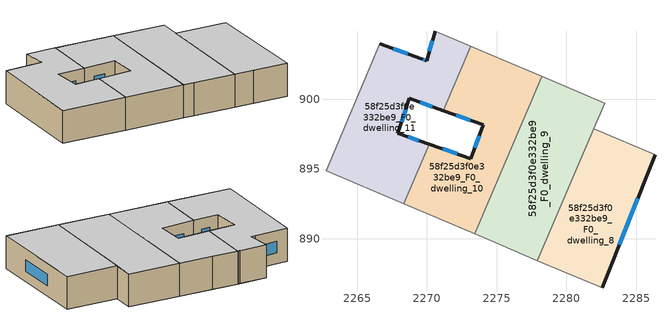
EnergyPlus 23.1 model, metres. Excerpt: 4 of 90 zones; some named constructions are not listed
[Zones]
58f25d3f0e332be9_F0_dwelling_10
 floor ground (EU_floor_Construction): 2278.23,901.64 2273.43,890.35 2268.33,892.51 2270.15,896.79 2273.14,895.76 2274.04,898.17 2271.17,899.2 2273.14,903.81 z0
 wall outside (EU_wall_Construction): 2271.17,899.2 2274.04,898.17 2273.14,895.76 2270.15,896.79 z0:3
 wall to 58f25d3f0e332be9_F0_dwelling_11 (EU_wall_Construction): 2270.15,896.79 2268.33,892.51 / 2273.14,903.81 2271.17,899.2 z0:3
 wall to 58f25d3f0e332be9_F0_dwelling_9 (EU_wall_Construction): 2273.43,890.35 2278.23,901.64 z0:3
 wall adiabatic (EU_wall_Construction): 2268.33,892.51 2273.43,890.35 z0:3
 wall to 58f25d3f0e332be9_F0_dwelling_1 (EU_wall_Construction): 2275.34,902.87 2273.14,903.81 z0:3
 wall to 58f25d3f0e332be9_F0_dwelling_0 (EU_wall_Construction): 2278.23,901.64 2275.34,902.87 z0:3
 window (EU_Window_Construction): 2272.17,896.09 2271.13,896.46 / 2273.75,897.38 2273.44,896.54 / 2272.11,898.86 2273.11,898.5 z0.98:2.02
 ceiling to 58f25d3f0e332be9_F1_dwelling_10 (EU_floor_Construction): 2273.43,890.35 2278.23,901.64 2273.14,903.81 2271.17,899.2 2274.04,898.17 2273.14,895.76 2270.15,896.79 2268.33,892.51 z3
58f25d3f0e332be9_F0_dwelling_11
 floor ground (EU_floor_Construction): 2273.14,903.81 2271.17,899.2 2268.74,900.07 2267.91,897.57 2270.15,896.79 2268.33,892.51 2262.76,894.88 2266.63,903.97 2269.59,902.91 2269.97,902.78 2270.59,904.89 z0
 wall outside (EU_wall_Construction): 2270.15,896.79 2267.91,897.57 2268.74,900.07 2271.17,899.2 / 2270.59,904.89 2269.97,902.78 2269.59,902.91 2266.63,903.97 z0:3
 wall adiabatic (EU_wall_Construction): 2262.76,894.88 2268.33,892.51 z0:3
 wall to 58f25d3f0e332be9_F0_dwelling_12 (EU_wall_Construction): 2266.63,903.97 2262.76,894.88 z0:3
 wall to 58f25d3f0e332be9_F0_dwelling_2 (EU_wall_Construction): 2272.9,903.91 2270.59,904.89 / 2273.13,903.81 2273.04,903.85 2272.9,903.9 z0:3
 window (EU_Window_Construction): 2269.53,899.78 2270.38,899.48 / 2268.18,898.38 2268.47,899.25 / 2269.42,897.04 2268.64,897.31 / 2268.63,903.25 2267.6,903.63 / 2269.85,902.82 2269.72,902.86 / 2270.39,904.2 2270.18,903.46 z0.98:2.02
 ceiling to 58f25d3f0e332be9_F1_dwelling_11 (EU_floor_Construction): 2268.33,892.51 2270.15,896.79 2267.91,897.57 2268.74,900.07 2271.17,899.2 2273.14,903.81 2270.59,904.89 2269.97,902.78 2269.59,902.91 2266.63,903.97 2262.76,894.88 z3
58f25d3f0e332be9_F0_dwelling_8
 floor ground (EU_floor_Construction): 2286.34,896.01 2282.57,886.49 2279.61,887.71 2277.92,888.43 2281.94,897.88 z0
 wall outside (EU_wall_Construction): 2282.57,886.49 2286.34,896.01 z0:3
 wall to 58f25d3f0e332be9_F0_dwelling_0 (EU_wall_Construction): 2286.34,896.01 2281.94,897.88 z0:3
 wall adiabatic (EU_wall_Construction): 2277.92,888.43 2279.61,887.71 2282.57,886.49 z0:3
 wall to 58f25d3f0e332be9_F0_dwelling_9 (EU_wall_Construction): 2281.94,897.88 2277.92,888.43 z0:3
 window (EU_Window_Construction): 2283.8,889.58 2285.12,892.91 z0.98:2.02
 ceiling to 58f25d3f0e332be9_F1_dwelling_8 (EU_floor_Construction): 2282.57,886.49 2286.34,896.01 2281.94,897.88 2277.92,888.43 2279.61,887.71 z3
58f25d3f0e332be9_F0_dwelling_9
 floor ground (EU_floor_Construction): 2282.73,899.72 2277.92,888.43 2274.35,889.96 2273.43,890.35 2278.23,901.64 z0
 wall adiabatic (EU_wall_Construction): 2273.43,890.35 2274.35,889.96 2277.92,888.43 z0:3
 wall to 58f25d3f0e332be9_F0_dwelling_0 (EU_wall_Construction): 2281.94,897.88 2282.73,899.72 2278.23,901.64 z0:3
 ceiling to 58f25d3f0e332be9_F1_dwelling_9 (EU_floor_Construction): 2277.92,888.43 2282.73,899.72 2278.23,901.64 2273.43,890.35 2274.35,889.96 z3
[HVACTEMPLATE:THERMOSTAT] Constant Heating Setpoint=20; Constant Cooling Setpoint=50
EU_HeatOnly_58f25d3f0e332be9_F0_dwelling_0; EU_HeatOnly_58f25d3f0e332be9_F0_dwelling_1; EU_HeatOnly_58f25d3f0e332be9_F0_dwelling_2; EU_HeatOnly_58f25d3f0e332be9_F0_dwelling_3; EU_HeatOnly_58f25d3f0e332be9_F0_dwelling_4; EU_HeatOnly_58f25d3f0e332be9_F0_dwelling_5; EU_HeatOnly_58f25d3f0e332be9_F0_dwelling_6; EU_HeatOnly_58f25d3f0e332be9_F0_dwelling_7; EU_HeatOnly_58f25d3f0e332be9_F0_dwelling_8; EU_HeatOnly_58f25d3f0e332be9_F0_dwelling_9; EU_HeatOnly_58f25d3f0e332be9_F0_dwelling_10; EU_HeatOnly_58f25d3f0e332be9_F0_dwelling_11; EU_HeatOnly_58f25d3f0e332be9_F0_dwelling_12; EU_HeatOnly_58f25d3f0e332be9_F0_dwelling_13; EU_HeatOnly_58f25d3f0e332be9_F0_dwelling_14; EU_HeatOnly_58f25d3f0e332be9_F1_dwelling_0; EU_HeatOnly_58f25d3f0e332be9_F1_dwelling_1; EU_HeatOnly_58f25d3f0e332be9_F1_dwelling_2; EU_HeatOnly_58f25d3f0e332be9_F1_dwelling_3; EU_HeatOnly_58f25d3f0e332be9_F1_dwelling_4; EU_HeatOnly_58f25d3f0e332be9_F1_dwelling_5; EU_HeatOnly_58f25d3f0e332be9_F1_dwelling_6; EU_HeatOnly_58f25d3f0e332be9_F1_dwelling_7; EU_HeatOnly_58f25d3f0e332be9_F1_dwelling_8; EU_HeatOnly_58f25d3f0e332be9_F1_dwelling_9; EU_HeatOnly_58f25d3f0e332be9_F1_dwelling_10; EU_HeatOnly_58f25d3f0e332be9_F1_dwelling_11; EU_HeatOnly_58f25d3f0e332be9_F1_dwelling_12; EU_HeatOnly_58f25d3f0e332be9_F1_dwelling_13; EU_HeatOnly_58f25d3f0e332be9_F1_dwelling_14; EU_HeatOnly_58f25d3f0e332be9_F2_dwelling_0; EU_HeatOnly_58f25d3f0e332be9_F2_dwelling_1; EU_HeatOnly_58f25d3f0e332be9_F2_dwelling_2; EU_HeatOnly_58f25d3f0e332be9_F2_dwelling_3; EU_HeatOnly_58f25d3f0e332be9_F2_dwelling_4; EU_HeatOnly_58f25d3f0e332be9_F2_dwelling_5; EU_HeatOnly_58f25d3f0e332be9_F2_dwelling_6; EU_HeatOnly_58f25d3f0e332be9_F2_dwelling_7; EU_HeatOnly_58f25d3f0e332be9_F2_dwelling_8; EU_HeatOnly_58f25d3f0e332be9_F2_dwelling_9; EU_HeatOnly_58f25d3f0e332be9_F2_dwelling_10; EU_HeatOnly_58f25d3f0e332be9_F2_dwelling_11; EU_HeatOnly_58f25d3f0e332be9_F2_dwelling_12; EU_HeatOnly_58f25d3f0e332be9_F2_dwelling_13; EU_HeatOnly_58f25d3f0e332be9_F2_dwelling_14; EU_HeatOnly_58f25d3f0e332be9_F3_dwelling_0; EU_HeatOnly_58f25d3f0e332be9_F3_dwelling_1; EU_HeatOnly_58f25d3f0e332be9_F3_dwelling_2; EU_HeatOnly_58f25d3f0e332be9_F3_dwelling_3; EU_HeatOnly_58f25d3f0e332be9_F3_dwelling_4; EU_HeatOnly_58f25d3f0e332be9_F3_dwelling_5; EU_HeatOnly_58f25d3f0e332be9_F3_dwelling_6; EU_HeatOnly_58f25d3f0e332be9_F3_dwelling_7; EU_HeatOnly_58f25d3f0e332be9_F3_dwelling_8; EU_HeatOnly_58f25d3f0e332be9_F3_dwelling_9; EU_HeatOnly_58f25d3f0e332be9_F3_dwelling_10; EU_HeatOnly_58f25d3f0e332be9_F3_dwelling_11; EU_HeatOnly_58f25d3f0e332be9_F3_dwelling_12; EU_HeatOnly_58f25d3f0e332be9_F3_dwelling_13; EU_HeatOnly_58f25d3f0e332be9_F3_dwelling_14; EU_HeatOnly_58f25d3f0e332be9_F4_dwelling_0; EU_HeatOnly_58f25d3f0e332be9_F4_dwelling_1; EU_HeatOnly_58f25d3f0e332be9_F4_dwelling_2; EU_HeatOnly_58f25d3f0e332be9_F4_dwelling_3; EU_HeatOnly_58f25d3f0e332be9_F4_dwelling_4; EU_HeatOnly_58f25d3f0e332be9_F4_dwelling_5; EU_HeatOnly_58f25d3f0e332be9_F4_dwelling_6; EU_HeatOnly_58f25d3f0e332be9_F4_dwelling_7; EU_HeatOnly_58f25d3f0e332be9_F4_dwelling_8; EU_HeatOnly_58f25d3f0e332be9_F4_dwelling_9; EU_HeatOnly_58f25d3f0e332be9_F4_dwelling_10; EU_HeatOnly_58f25d3f0e332be9_F4_dwelling_11; EU_HeatOnly_58f25d3f0e332be9_F4_dwelling_12; EU_HeatOnly_58f25d3f0e332be9_F4_dwelling_13; EU_HeatOnly_58f25d3f0e332be9_F4_dwelling_14; EU_HeatOnly_58f25d3f0e332be9_F5_dwelling_0; EU_HeatOnly_58f25d3f0e332be9_F5_dwelling_1; EU_HeatOnly_58f25d3f0e332be9_F5_dwelling_2; EU_HeatOnly_58f25d3f0e332be9_F5_dwelling_3; EU_HeatOnly_58f25d3f0e332be9_F5_dwelling_4; EU_HeatOnly_58f25d3f0e332be9_F5_dwelling_5; EU_HeatOnly_58f25d3f0e332be9_F5_dwelling_6; EU_HeatOnly_58f25d3f0e332be9_F5_dwelling_7; EU_HeatOnly_58f25d3f0e332be9_F5_dwelling_8; EU_HeatOnly_58f25d3f0e332be9_F5_dwelling_9; EU_HeatOnly_58f25d3f0e332be9_F5_dwelling_10; EU_HeatOnly_58f25d3f0e332be9_F5_dwelling_11; EU_HeatOnly_58f25d3f0e332be9_F5_dwelling_12; EU_HeatOnly_58f25d3f0e332be9_F5_dwelling_13; EU_HeatOnly_58f25d3f0e332be9_F5_dwelling_14
[SCHEDULE:CONSTANT]
Name | Hourly Value
EU_AlwaysOn | 1
EU_CoolingOff | 0
[SCHEDULE:FILE] Column Number=1; Rows to Skip at Top=0; Number of Hours of Data=8760; Column Separator=Comma; Interpolate to Timestep=No; Minutes per Item=60; Adjust Schedule for Daylight Savings=Yes
Name | File
EU_Step8_GainSchedule_58f25d3f0e332be9_F1_dwelling_0_f000 | ../../schedules/58f25d3f0e332be9/58f25d3f0e332be9_F1_dwelling_0_f000_gain.csv
EU_Step8_GainSchedule_58f25d3f0e332be9_F1_dwelling_1_f000 | ../../schedules/58f25d3f0e332be9/58f25d3f0e332be9_F1_dwelling_1_f000_gain.csv
EU_Step8_GainSchedule_58f25d3f0e332be9_F1_dwelling_2_f000 | ../../schedules/58f25d3f0e332be9/58f25d3f0e332be9_F1_dwelling_2_f000_gain.csv
EU_Step8_GainSchedule_58f25d3f0e332be9_F1_dwelling_3_f000 | ../../schedules/58f25d3f0e332be9/58f25d3f0e332be9_F1_dwelling_3_f000_gain.csv
EU_Step8_GainSchedule_58f25d3f0e332be9_F1_dwelling_4_f000 | ../../schedules/58f25d3f0e332be9/58f25d3f0e332be9_F1_dwelling_4_f000_gain.csv
EU_Step8_GainSchedule_58f25d3f0e332be9_F1_dwelling_5_f000 | ../../schedules/58f25d3f0e332be9/58f25d3f0e332be9_F1_dwelling_5_f000_gain.csv
EU_Step8_GainSchedule_58f25d3f0e332be9_F1_dwelling_6_f000 | ../../schedules/58f25d3f0e332be9/58f25d3f0e332be9_F1_dwelling_6_f000_gain.csv
EU_Step8_GainSchedule_58f25d3f0e332be9_F1_dwelling_7_f000 | ../../schedules/58f25d3f0e332be9/58f25d3f0e332be9_F1_dwelling_7_f000_gain.csv
EU_Step8_GainSchedule_58f25d3f0e332be9_F1_dwelling_8_f000 | ../../schedules/58f25d3f0e332be9/58f25d3f0e332be9_F1_dwelling_8_f000_gain.csv
EU_Step8_GainSchedule_58f25d3f0e332be9_F1_dwelling_9_f000 | ../../schedules/58f25d3f0e332be9/58f25d3f0e332be9_F1_dwelling_9_f000_gain.csv
EU_Step8_GainSchedule_58f25d3f0e332be9_F1_dwelling_10_f000 | ../../schedules/58f25d3f0e332be9/58f25d3f0e332be9_F1_dwelling_10_f000_gain.csv
EU_Step8_GainSchedule_58f25d3f0e332be9_F1_dwelling_11_f000 | ../../schedules/58f25d3f0e332be9/58f25d3f0e332be9_F1_dwelling_11_f000_gain.csv
EU_Step8_GainSchedule_58f25d3f0e332be9_F1_dwelling_12_f000 | ../../schedules/58f25d3f0e332be9/58f25d3f0e332be9_F1_dwelling_12_f000_gain.csv
EU_Step8_GainSchedule_58f25d3f0e332be9_F1_dwelling_13_f000 | ../../schedules/58f25d3f0e332be9/58f25d3f0e332be9_F1_dwelling_13_f000_gain.csv
EU_Step8_GainSchedule_58f25d3f0e332be9_F1_dwelling_14_f000 | ../../schedules/58f25d3f0e332be9/58f25d3f0e332be9_F1_dwelling_14_f000_gain.csv
EU_Step8_GainSchedule_58f25d3f0e332be9_F3_dwelling_3_f000 | ../../schedules/58f25d3f0e332be9/58f25d3f0e332be9_F3_dwelling_3_f000_gain.csv
EU_Step8_GainSchedule_58f25d3f0e332be9_F3_dwelling_4_f000 | ../../schedules/58f25d3f0e332be9/58f25d3f0e332be9_F3_dwelling_4_f000_gain.csv
EU_Step8_GainSchedule_58f25d3f0e332be9_F3_dwelling_5_f000 | ../../schedules/58f25d3f0e332be9/58f25d3f0e332be9_F3_dwelling_5_f000_gain.csv
EU_Step8_GainSchedule_58f25d3f0e332be9_F3_dwelling_6_f000 | ../../schedules/58f25d3f0e332be9/58f25d3f0e332be9_F3_dwelling_6_f000_gain.csv
EU_Step8_GainSchedule_58f25d3f0e332be9_F3_dwelling_7_f000 | ../../schedules/58f25d3f0e332be9/58f25d3f0e332be9_F3_dwelling_7_f000_gain.csv
EU_Step8_GainSchedule_58f25d3f0e332be9_F3_dwelling_8_f000 | ../../schedules/58f25d3f0e332be9/58f25d3f0e332be9_F3_dwelling_8_f000_gain.csv
EU_Step8_GainSchedule_58f25d3f0e332be9_F3_dwelling_9_f000 | ../../schedules/58f25d3f0e332be9/58f25d3f0e332be9_F3_dwelling_9_f000_gain.csv
EU_Step8_GainSchedule_58f25d3f0e332be9_F3_dwelling_10_f000 | ../../schedules/58f25d3f0e332be9/58f25d3f0e332be9_F3_dwelling_10_f000_gain.csv
EU_Step8_GainSchedule_58f25d3f0e332be9_F3_dwelling_11_f000 | ../../schedules/58f25d3f0e332be9/58f25d3f0e332be9_F3_dwelling_11_f000_gain.csv
EU_Step8_GainSchedule_58f25d3f0e332be9_F3_dwelling_12_f000 | ../../schedules/58f25d3f0e332be9/58f25d3f0e332be9_F3_dwelling_12_f000_gain.csv
EU_Step8_GainSchedule_58f25d3f0e332be9_F3_dwelling_13_f000 | ../../schedules/58f25d3f0e332be9/58f25d3f0e332be9_F3_dwelling_13_f000_gain.csv
EU_Step8_GainSchedule_58f25d3f0e332be9_F3_dwelling_14_f000 | ../../schedules/58f25d3f0e332be9/58f25d3f0e332be9_F3_dwelling_14_f000_gain.csv
EU_Step8_GainSchedule_58f25d3f0e332be9_F5_dwelling_1_f000 | ../../schedules/58f25d3f0e332be9/58f25d3f0e332be9_F5_dwelling_1_f000_gain.csv
EU_Step8_GainSchedule_58f25d3f0e332be9_F5_dwelling_2_f000 | ../../schedules/58f25d3f0e332be9/58f25d3f0e332be9_F5_dwelling_2_f000_gain.csv
EU_Step8_GainSchedule_58f25d3f0e332be9_F5_dwelling_3_f000 | ../../schedules/58f25d3f0e332be9/58f25d3f0e332be9_F5_dwelling_3_f000_gain.csv
EU_Step8_GainSchedule_58f25d3f0e332be9_F5_dwelling_4_f000 | ../../schedules/58f25d3f0e332be9/58f25d3f0e332be9_F5_dwelling_4_f000_gain.csv
EU_Step8_GainSchedule_58f25d3f0e332be9_F5_dwelling_5_f000 | ../../schedules/58f25d3f0e332be9/58f25d3f0e332be9_F5_dwelling_5_f000_gain.csv
EU_Step8_GainSchedule_58f25d3f0e332be9_F5_dwelling_6_f000 | ../../schedules/58f25d3f0e332be9/58f25d3f0e332be9_F5_dwelling_6_f000_gain.csv
EU_Step8_GainSchedule_58f25d3f0e332be9_F5_dwelling_7_f000 | ../../schedules/58f25d3f0e332be9/58f25d3f0e332be9_F5_dwelling_7_f000_gain.csv
EU_Step8_GainSchedule_58f25d3f0e332be9_F5_dwelling_8_f000 | ../../schedules/58f25d3f0e332be9/58f25d3f0e332be9_F5_dwelling_8_f000_gain.csv
EU_Step8_GainSchedule_58f25d3f0e332be9_F5_dwelling_9_f000 | ../../schedules/58f25d3f0e332be9/58f25d3f0e332be9_F5_dwelling_9_f000_gain.csv
EU_Step8_GainSchedule_58f25d3f0e332be9_F5_dwelling_10_f000 | ../../schedules/58f25d3f0e332be9/58f25d3f0e332be9_F5_dwelling_10_f000_gain.csv
EU_Step8_GainSchedule_58f25d3f0e332be9_F5_dwelling_11_f000 | ../../schedules/58f25d3f0e332be9/58f25d3f0e332be9_F5_dwelling_11_f000_gain.csv
EU_Step8_GainSchedule_58f25d3f0e332be9_F5_dwelling_12_f000 | ../../schedules/58f25d3f0e332be9/58f25d3f0e332be9_F5_dwelling_12_f000_gain.csv
EU_Step8_GainSchedule_58f25d3f0e332be9_F5_dwelling_13_f000 | ../../schedules/58f25d3f0e332be9/58f25d3f0e332be9_F5_dwelling_13_f000_gain.csv
EU_Step8_GainSchedule_58f25d3f0e332be9_F5_dwelling_14_f000 | ../../schedules/58f25d3f0e332be9/58f25d3f0e332be9_F5_dwelling_14_f000_gain.csv
